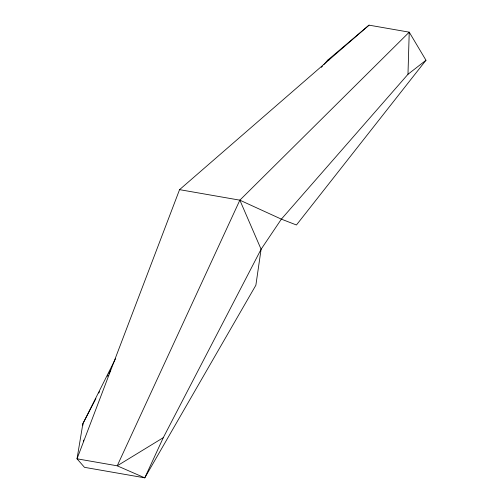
<?xml version="1.0" encoding="UTF-8"?>
<svg xmlns="http://www.w3.org/2000/svg" width="503" height="503" viewBox="0 0 503 503"><rect width="100%" height="100%" fill="white"/><g stroke="black" fill="none" stroke-linecap="round" stroke-linejoin="round"><path stroke-width="0.75" d="M115.495 358.815L82.888 423.652L77.022 458.805L84.485 467.331L144.776 477.85L163.28 437.673L261.095 249.255L281.372 219.145L407.977 74.287L409.235 32.161L369.039 25.15L327.591 60.266L323.97 64.403M179.565 189.65L77.022 458.805L117.218 465.816L144.776 477.85L255.876 285.214L261.095 249.255L239.856 200.169L179.565 189.65L369.039 25.15M239.856 200.169L281.372 219.145L296.437 224.986L425.978 60.253L409.235 32.161L239.856 200.169L117.218 465.816L163.28 437.673M95.884 398.621L82.888 423.652L82.945 425.217M98.77 393.057L99.493 391.667M107.428 376.37L108.151 374.98M108.874 373.591L110.679 370.114M321.386 67.358L322.423 66.176M407.977 74.287L425.978 60.253M327.591 60.266L329.081 59.851M83.485 440.037L83.542 441.596"/></g></svg>
